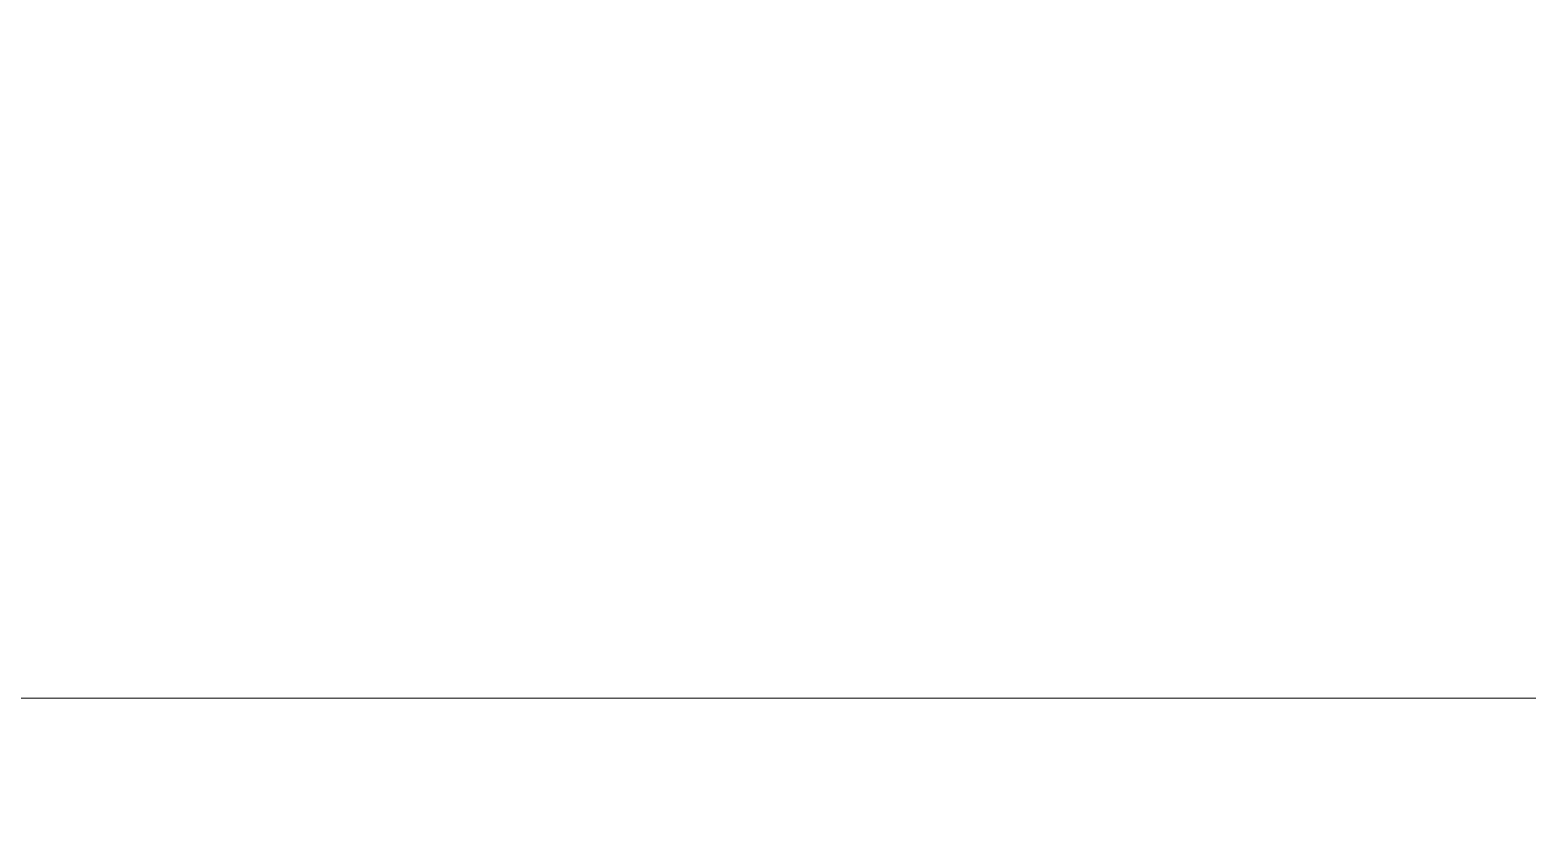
# Model space of a CAD drawing. Header units: inches. Extents: x -17 to 208, y -12 to 39.
# Drawn here: x 2.3857 to 2.5974, y -0.0185 to 0.0945 of the extents above; entities that cross this region are included whole.
import ezdxf

# ---------------------------------------------------------------- set-up
doc = ezdxf.new("R2010")
doc.units = ezdxf.units.IN
doc.header["$MEASUREMENT"] = 0
doc.layers.add('NOPLOT', color=46, linetype='Continuous', lineweight=5)

msp = doc.modelspace()

# ---------------------------------------------------------------- linework, layer by layer
at = {"layer": 'NOPLOT'}
msp.add_line((2.5, 10), (2.5, 0), dxfattribs=at)

# ---------------------------------------------------------------- next in the draw order: wipeouts: each hides what was drawn before it
msp.add_wipeout([(2.5, -0.01849), (2.60186, 0.20075), (2.72501, 0.53824), (2.81424, 0.87125), (2.89289, 1.37139), (2.90716, 1.67936), (2.90716, 6.09462), (2.92289, 6.16538), (2.95917, 6.22822), (2.97332, 6.281), (2.97332, 6.46732), (2.95453, 6.53745), (2.88503, 6.65782), (2.85015, 6.74846), (2.85015, 7.01556), (2.86279, 7.20422), (2.85286, 7.26835), (2.89664, 7.31213), (2.93362, 7.31213), (2.95547, 7.29028), (2.9985, 7.1892), (3.04246, 7.17742), (3.57238, 7.03543), (3.78349, 6.97886), (3.78349, 7.03681), (3.78349, 7.11915), (3.77004, 7.16933), (3.69953, 7.36635), (3.61335, 7.52817), (3.50741, 7.67302), (3.3895, 7.80086), (3.26301, 7.90305), (3.24915, 7.95478), (3.24915, 8.00569), (3.23417, 8.0616), (3.1693, 8.19753), (3.09386, 8.10155), (2.97549, 7.98318), (2.94443, 8.00372), (2.92644, 8.03488), (2.88984, 8.06232), (2.8171, 8.07674), (2.74166, 8.12029), (2.74166, 9.25921), (2.74988, 9.28988), (2.78439, 9.41866), (2.79678, 9.43497), (2.87171, 9.4602), (2.87753, 9.52898), (2.86637, 9.60146), (2.83088, 9.66293), (2.75323, 9.7541), (2.67205, 9.97469), (2.5, 9.97469), (2.32795, 9.97469), (2.24677, 9.7541), (2.16912, 9.66293), (2.13363, 9.60146), (2.12247, 9.52898), (2.12829, 9.4602), (2.20322, 9.43497), (2.21561, 9.41866), (2.25012, 9.28988), (2.25834, 9.25921), (2.25834, 8.12029), (2.1829, 8.07674), (2.11016, 8.06232), (2.07356, 8.03488), (2.05557, 8.00372), (2.02451, 7.98318), (1.90614, 8.10155), (1.8307, 8.19753), (1.76583, 8.0616), (1.75085, 8.00569), (1.75085, 7.95478), (1.73699, 7.90305), (1.6105, 7.80086), (1.49259, 7.67302), (1.38665, 7.52817), (1.30047, 7.36635), (1.22996, 7.16933), (1.21651, 7.11915), (1.21651, 7.03681), (1.21651, 6.97886), (1.42762, 7.03543), (1.95754, 7.17742), (2.0015, 7.1892), (2.04453, 7.29028), (2.06638, 7.31213), (2.10336, 7.31213), (2.14714, 7.26835), (2.13721, 7.20422), (2.14985, 7.01556), (2.14985, 6.74846), (2.11497, 6.65782), (2.04547, 6.53745), (2.02668, 6.46732), (2.02668, 6.281), (2.04083, 6.22822), (2.07711, 6.16538), (2.09284, 6.09462), (2.09284, 1.67936), (2.10711, 1.37139), (2.18576, 0.87125), (2.27499, 0.53824), (2.39814, 0.20075)]).dxf.layer = 'NOPLOT'

# ---------------------------------------------------------------- next in the draw order: linework, layer by layer
msp.add_lwpolyline([(4.75, 10), (0.25, 10, 0.414214), (0, 9.75), (0, 0.25, 0.414214), (0.25, 0), (4.75, 0, 0.414214), (5, 0.25), (5, 9.75, 0.414214)], format="xyb", close=True, dxfattribs=at)

doc.saveas('drawing.dxf')
